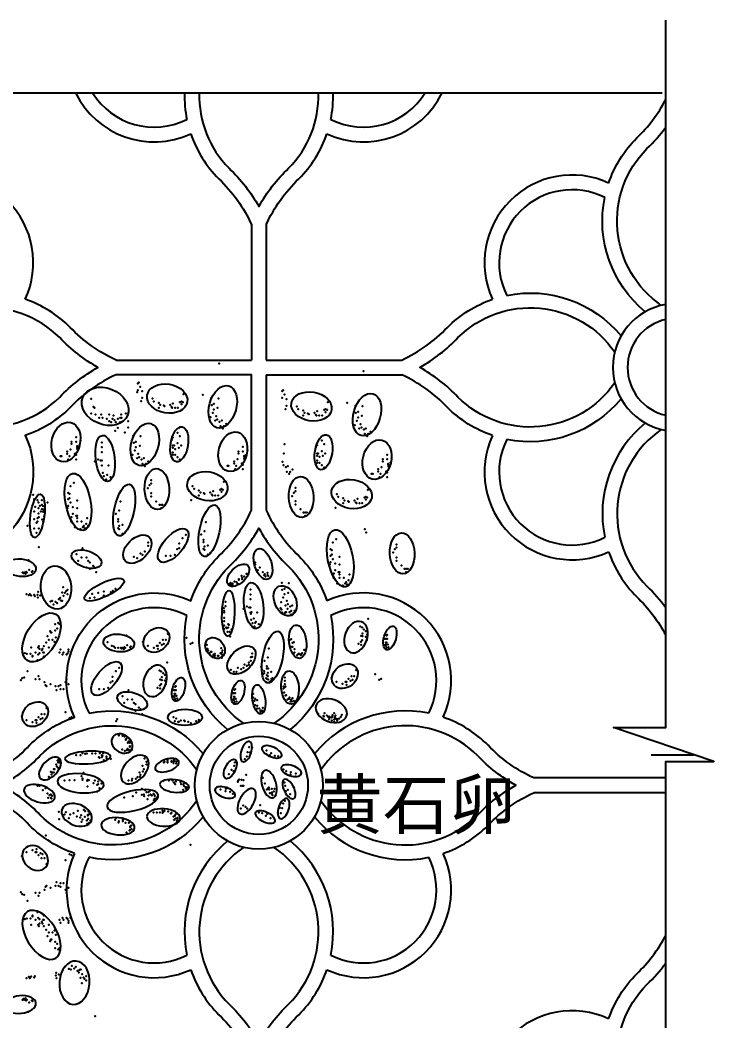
# Model space of a CAD drawing. Extents: x 2450 to 3440, y 1844 to 3171.
# Drawn here: x 2846 to 3417, y 2348 to 3171 of the extents above; entities that cross this region are included whole.
import ezdxf

# ---------------------------------------------------------------- set-up
doc = ezdxf.new("R2010")
doc.units = 0
doc.header["$LTSCALE"] = 10
doc.header["$MEASUREMENT"] = 0
for name, color, linetype in [('3', 3, 'CONTINUOUS'), ('4', 4, 'CONTINUOUS'), ('7', 7, 'CONTINUOUS'), ('BH', 3, 'CONTINUOUS'), ('TEXT', 3, 'CONTINUOUS')]:
    doc.layers.add(name, color=color, linetype=linetype)
doc.styles.add('HZ', font='')
doc.styles.get('HZ').set_extended_font_data('仿宋_GB2312')

msp = doc.modelspace()

# ---------------------------------------------------------------- linework, layer by layer
at = {"layer": '3'}
msp.add_lwpolyline([(3376.87, 1844.12), (3376.87, 2561.63), (3416.54, 2561.63), (3333.83, 2589.7), (3376.87, 2589.7), (3376.87, 3170.94)], dxfattribs=at)
at = {"layer": '4'}
msp.add_lwpolyline([(2476.47, 1910.91), (2476.47, 3111.06), (3373.87, 3111.06)], dxfattribs=at)
at = {"layer": '7'}
for p, q in [((3036.32, 3002.85), (3036.32, 2891.58)), ((3048.44, 3002.85), (3048.44, 2891.58)), ((2924.95, 2891.58), (3036.32, 2891.58)), ((3048.44, 2891.58), (3159.81, 2891.58)), ((3048.44, 2879.46), (3048.44, 2768.18)), ((3048.44, 2879.46), (3159.81, 2879.46)), ((3364.84, 2567.22), (3400.08, 2567.22)), ((3376.87, 2548.18), (3268.44, 2548.18)), ((3376.87, 2536.06), (3268.44, 2536.06))]:
    msp.add_line(p, q, dxfattribs=at)
for points in [[(2981.3, 3111.06, 0.056798), (2983.22, 3089.31)], [(2993.42, 3111.06, 0.205908), (3017.95, 3049.11, -0.075375), (3042.38, 3017.69, -0.075375), (3066.81, 3049.11, 0.205908), (3091.34, 3111.06)], [(3101.54, 3089.31, 0.056798), (3103.46, 3111.06, 0.056798)], [(3329.95, 3037.02, -0.114414), (3352.98, 3074, 0.082588), (3376.87, 3105.57, 0.082588)], [(2986.45, 3077.42, 0.114414), (3009.49, 3040.44, -0.096574), (3036.32, 3002.85, -0.096574)], [(3048.44, 3002.85, -0.096574), (3075.27, 3040.44, 0.114414), (3098.31, 3077.42)], [(3373.22, 2936.49, -0.467273), (3361.45, 3065.32, 0.043967), (3376.87, 3082.79, 0.043967)], [(3360.06, 2931.25, -0.278212), (3326.72, 3025.12, -0.278212)], [(3246.27, 2944.68, -0.278212), (3340.14, 2911.34)], [(2924.95, 2891.58, -0.096574), (2887.36, 2918.41, 0.114414), (2850.38, 2941.45)], [(3159.81, 2891.58, 0.096574), (3197.4, 2918.41, -0.114414), (3234.38, 2941.45)], [(2749.85, 2872.86, 0.467273), (2878.68, 2861.08, -0.075375), (2910.11, 2885.52, -0.075375), (2878.68, 2909.95, 0.467273), (2749.85, 2898.17, 0.442698)], [(3334.91, 2872.86, -0.467273), (3206.08, 2861.08, 0.075375), (3174.65, 2885.52, 0.075375), (3206.08, 2909.95, -0.467273), (3334.91, 2898.17, -0.442698)], [(3234.38, 2829.59, -0.114414), (3197.4, 2852.62, 0.096574), (3159.81, 2879.46, 0.096574)], [(3340.14, 2859.7, -0.278212), (3246.27, 2826.35, -0.278212)], [(3360.06, 2839.78, 0.278212), (3326.72, 2745.91, 0.278212)], [(3373.22, 2834.54, 0.467273), (3361.45, 2705.71, -0.043967), (3376.87, 2688.24, -0.043967)], [(3048.44, 2768.18, 0.096574), (3075.27, 2730.6, -0.114414), (3098.31, 2693.62)], [(3029.73, 2593.09, -0.467273), (3017.95, 2721.92, 0.075375), (3042.38, 2753.35, 0.075375), (3066.81, 2721.92, -0.467273), (3055.03, 2593.09, -0.442698)], [(3329.95, 2734.02, 0.114414), (3352.98, 2697.04, -0.082588), (3376.87, 2665.47, -0.082588)], [(3016.56, 2587.85, -0.278212), (2983.22, 2681.72, -0.278212)], [(3101.54, 2681.72, -0.278212), (3068.2, 2587.85)], [(2902.77, 2601.28, -0.278212), (2996.65, 2567.94)], [(3181.99, 2601.28, 0.278212), (3088.11, 2567.94)], [(2991.41, 2529.46, -0.467273), (2862.58, 2517.68, 0.075375), (2831.15, 2542.12, 0.075375), (2862.58, 2566.55, -0.467273), (2991.41, 2554.77, -0.442698)], [(3093.35, 2529.46, 0.467273), (3222.18, 2517.68, -0.075375), (3253.61, 2542.12, -0.075375), (3222.18, 2566.55, 0.467273), (3093.35, 2554.77, 0.442698)], [(3268.44, 2548.18, -0.096574), (3230.86, 2575.01, 0.114414), (3193.88, 2598.05)], [(2890.88, 2486.19, -0.114414), (2853.9, 2509.22, 0.096574), (2816.32, 2536.06, 0.096574)], [(3193.88, 2486.19, 0.114414), (3230.86, 2509.22, -0.096574), (3268.44, 2536.06, -0.096574)], [(2996.65, 2516.3, -0.278212), (2902.77, 2482.95, -0.278212)], [(3088.11, 2516.3, 0.278212), (3181.99, 2482.95, 0.278212)], [(3016.56, 2496.38, 0.278212), (2983.22, 2402.51, 0.278212)], [(3101.54, 2402.51, 0.278212), (3068.2, 2496.38)], [(3029.73, 2491.14, 0.467273), (3017.95, 2362.31, -0.075375), (3042.38, 2330.89, -0.075375), (3066.81, 2362.31, 0.467273), (3055.03, 2491.14, 0.442698)], [(3329.95, 2350.22, -0.114414), (3352.98, 2387.2, 0.082588), (3376.87, 2418.77, 0.082588)], [(3373.22, 2249.69, -0.467273), (3361.45, 2378.52, 0.043967), (3376.87, 2395.99, 0.043967)], [(2986.45, 2390.62, 0.114414), (3009.49, 2353.64, -0.096574), (3036.32, 2316.05, -0.096574)], [(3048.44, 2316.05, -0.096574), (3075.27, 2353.64, 0.114414), (3098.31, 2390.62)]]:
    msp.add_lwpolyline(points, format="xyb", dxfattribs=at)
msp.add_lwpolyline([(2704.94, 2548.18), (2816.32, 2548.18, 0.096574), (2853.9, 2575.01, -0.114414), (2890.88, 2598.05, -0.696155), (2986.45, 2693.62, -0.114414), (3009.49, 2730.6, 0.096574), (3036.32, 2768.18), (3036.32, 2879.46), (2924.95, 2879.46, 0.096574), (2887.36, 2852.62, -0.114414), (2850.38, 2829.59, -0.696155), (2754.81, 2734.02, -0.114414), (2731.77, 2697.04, 0.096574), (2704.94, 2659.45)], format="xyb", close=True, dxfattribs=at)
for radius in [52.52, 40.4]:
    msp.add_circle((3042.38, 2542.12), radius, dxfattribs=at)
for centre, radius, start, end in [((2956.35, 3142.89), 72.06, 206.20839, 294.68783), ((2956.35, 3142.89), 59.94, 212.06891, 296.62918), ((3128.41, 3142.89), 72.06, 245.31217, 333.79161), ((3128.41, 3142.89), 59.94, 243.37082, 327.93109), ((2784.91, 2971.54), 72.06, 335.31217, 114.68783), ((3299.85, 2971.54), 72.06, 65.31217, 204.68783), ((3299.85, 2971.54), 59.94, 63.37082, 206.62918), ((3385.88, 2885.52), 52.52, 99.87156, 260.12844), ((3385.88, 2885.52), 40.4, 102.87778, 257.12222), ((3299.85, 2799.49), 72.06, 155.31217, 294.68783), ((3299.85, 2799.49), 59.94, 153.37082, 296.62918), ((3128.41, 2628.14), 72.06, 335.31217, 114.68783), ((2956.35, 2628.14), 59.94, 63.37082, 206.62918), ((3128.41, 2628.14), 59.94, 333.37082, 116.62918), ((2956.35, 2456.09), 72.06, 155.31217, 294.68783), ((3128.41, 2456.09), 72.06, 245.31217, 24.68783), ((2956.35, 2456.09), 59.94, 153.37082, 296.62918), ((3128.41, 2456.09), 59.94, 243.37082, 26.62918), ((2784.91, 2284.74), 72.06, 335.31217, 114.68783), ((3299.85, 2284.74), 72.06, 65.31217, 204.68783)]:
    msp.add_arc(centre, radius, start, end, dxfattribs=at)
at = {"layer": 'BH'}
for centre, major_axis, ratio in [((2916.03, 2853.49), (-18.45, 7.37), 0.755064), ((2967.05, 2859.88), (16.51, -2.76), 0.709752), ((3012.72, 2853.17), (4.92, 17.2), 0.618064), ((3085.65, 2853.42), (16.51, -2.76), 0.709752), ((3131.31, 2846.71), (4.92, 17.2), 0.618064), ((2883.77, 2824.2), (4.02, 16.06), 0.700514), ((2948.63, 2822.17), (4.92, 17.2), 0.618064), ((2916.03, 2810.68), (-2.23, 18.96), 0.408937), ((2976.98, 2822.28), (2.4, 14.36), 0.488846), ((3020.96, 2816.2), (4.02, 16.06), 0.700514), ((3095.57, 2815.82), (2.4, 14.36), 0.488846), ((3139.55, 2809.73), (4.02, 16.06), 0.700514), ((2893.69, 2774.99), (-4.47, 23.43), 0.431278), ((2958.58, 2785.47), (-0.67, 16.84), 0.600853), ((3000.1, 2787.87), (16.51, -2.76), 0.709752), ((2931.67, 2768.29), (4.47, 21.2), 0.37496), ((3077.18, 2779.01), (-0.67, 16.84), 0.600853), ((3118.69, 2781.41), (16.51, -2.76), 0.709752), ((2860.31, 2763.47), (-2.46, -17.84), 0.314923), ((3001.76, 2751.29), (4.47, 21.2), 0.37496), ((2942.48, 2736.17), (9.84, 9.83), 0.637223), ((2972, 2739.24), (-11.07, -12.9), 0.470266), ((3109.32, 2728.68), (-4.47, 23.43), 0.431278), ((3160.19, 2732.71), (-0.67, 16.84), 0.600853), ((2900.65, 2727.96), (-12.14, 4.04), 0.536905), ((3045.78, 2723.94), (-3.99, 12.54), 0.528881), ((2846.43, 2720.93), (-12.71, 1.3), 0.565665), ((2875.59, 2704.68), (1.4, -17.79), 0.696306), ((3025.37, 2714.71), (7.99, 7.98), 0.571428), ((2915.3, 2702.9), (-16.21, -7.84), 0.314923), ((3038.15, 2689.86), (-2.23, 18.96), 0.408937), ((3064.04, 2693.73), (-5.14, 11.97), 0.669436), ((3017.25, 2683.47), (0.57, 18.81), 0.274284), ((2863.73, 2663.67), (-11.65, -19.09), 0.559613), ((3074.31, 2660.1), (-1.71, 13.68), 0.511437), ((3150.15, 2663.19), (2.85, 9.69), 0.485614), ((2927.25, 2659.05), (-12.71, 1.3), 0.565665), ((2958.14, 2661.54), (-8.88, -7.41), 0.79259), ((3006.4, 2654.97), (-5.71, 7.41), 0.763828), ((3053.79, 2647.47), (4.47, 21.2), 0.37496), ((3028.08, 2644.98), (9.84, 9.83), 0.637223), ((2917.23, 2629.83), (-11.07, -12.9), 0.470266), ((3113.15, 2631.82), (-8.88, -7.41), 0.79259), ((3068.03, 2622.49), (-1.14, 13.68), 0.525287), ((2976.34, 2620.97), (2.85, 9.69), 0.485614), ((3025.24, 2618.5), (2.85, 9.69), 0.485614), ((3042.36, 2612.8), (-1.71, 11.97), 0.426872), ((2938.36, 2611.37), (-12.14, 4.04), 0.536905), ((2858.47, 2600.55), (-8.88, -7.41), 0.79259), ((2981.76, 2597.94), (-14.1, 0), 0.471111), ((3053.03, 2569.65), (7.75, -3.88), 0.482066), ((3018.85, 2555.54), (3.88, 7.75), 0.482066), ((3047.62, 2516.09), (-7.75, 3.88), 0.482066)]:
    msp.add_ellipse(centre, major_axis=major_axis, ratio=ratio, dxfattribs=at)
at = {"layer": 'BH', "extrusion": (0, 0, -1)}
for centre, major_axis, ratio in [((3122.26, 2663.89), (-4.56, -12.55), 0.688974), ((2957.07, 2627.92), (-4.56, -12.55), 0.688974), ((3101.93, 2603.46), (-12.55, 4.56), 0.688974), ((2929.91, 2576.47), (-7.55, 5.51), 0.763828), ((3032, 2569.78), (-2.74, -8.22), 0.482066), ((2870.69, 2555.96), (-7.77, -8.19), 0.571428), ((2901.71, 2564.9), (-18.79, -1.06), 0.274284), ((2940.47, 2555.06), (-9.57, -10.09), 0.637223), ((2966.87, 2558.59), (-9.61, -3.1), 0.485614), ((3069.01, 2554.16), (-8.22, 2.74), 0.482066), ((2895.87, 2543.83), (-19.02, 1.74), 0.408937), ((3050.69, 2543.09), (-3.23, 11.29), 0.495405), ((2861.99, 2535.32), (-12.64, 3.67), 0.528881), ((2973.01, 2541.63), (-12.01, 1.4), 0.426872), ((3014.61, 2536.27), (8.22, -2.74), 0.482066), ((3067.12, 2539.12), (-3.88, 7.75), 0.482066), ((2938.65, 2529.3), (-21.07, -5.02), 0.37496), ((3032.39, 2528.96), (5.7, 10.27), 0.495405), ((2892.67, 2517.85), (-12.1, 4.82), 0.669436), ((3062.78, 2523), (2.74, 8.22), 0.482066), ((2963.99, 2515.71), (-13.7, 0.79), 0.525287), ((2926.55, 2508.46), (-13.72, 1.36), 0.511437), ((2858.47, 2482.35), (-8.88, 7.41), 0.79259), ((2863.73, 2419.24), (-11.65, 19.09), 0.559613), ((2890.85, 2379.9), (1.4, 17.79), 0.696306), ((2846.43, 2361.98), (-12.71, -1.3), 0.565665)]:
    msp.add_ellipse(centre, major_axis=major_axis, ratio=ratio, dxfattribs=at)
at = {"layer": 'BH'}
for p in [(3009.74, 2888.74), (3128.34, 2882.28), (2942.92, 2872.31), (2943.84, 2873.22), (2942.24, 2865.18), (2942.92, 2866.85), (2944.75, 2869.58), (2946.57, 2865.94), (2980.43, 2863.41), (2996.35, 2862.97), (3061.52, 2865.85), (3062.43, 2866.76), (3063.34, 2863.12), (2904.62, 2859.56), (2945.66, 2857.74), (2946.57, 2860.47), (2954.9, 2859.93), (2956.06, 2857.62), (2960.12, 2856.46), (2961.28, 2854.72), (2961.28, 2854.72), (2964.18, 2854.14), (2969.41, 2854.72), (2971.73, 2855.88), (2977.53, 2857.04), (2978.69, 2857.62), (2978.69, 2855.3), (2979.85, 2857.04), (3003.1, 2860.27), (3003.62, 2854.56), (3005.44, 2855.47), (3009.09, 2860.03), (3061.52, 2860.39), (3065.17, 2859.48), (3065.17, 2854.01), (3099.03, 2856.95), (3114.95, 2856.5), (2904.62, 2847.72), (2906.45, 2853.19), (2907.36, 2852.28), (2907.98, 2846.79), (2912.83, 2846.81), (2919.21, 2846.81), (2922.86, 2845.9), (2929.24, 2846.81), (2932.89, 2847.72), (2960.12, 2852.4), (2964.76, 2853.56), (2970.57, 2852.98), (2971.15, 2852.4), (2973.47, 2852.4), (2975.79, 2852.4), (3004.45, 2848.14), (3005.44, 2850.92), (3008.5, 2852.19), (3064.26, 2851.28), (3073.5, 2853.47), (3074.66, 2851.15), (3078.72, 2850), (3078.72, 2845.94), (3079.88, 2848.26), (3079.88, 2848.26), (3082.78, 2847.68), (3083.36, 2847.1), (3088, 2848.26), (3089.16, 2846.52), (3089.74, 2845.94), (3090.33, 2849.42), (3092.07, 2845.94), (3094.39, 2845.94), (3096.13, 2850.57), (3097.29, 2851.15), (3097.29, 2848.84), (3098.45, 2850.57), (3121.7, 2853.81), (3122.22, 2848.1), (3124.04, 2849.01), (3127.09, 2845.72), (3127.69, 2853.57), (2911.01, 2844.08), (2913.74, 2844.08), (2917.39, 2843.17), (2919.21, 2841.35), (2921.04, 2840.44), (2921.95, 2843.17), (2923.77, 2842.26), (2924.68, 2840.44), (2926.51, 2843.17), (2928.33, 2844.08), (2928.33, 2840.44), (2929.57, 2844.09), (2934.97, 2841.4), (3002.71, 2844.54), (3006.36, 2841.81), (3007.27, 2845.45), (3008.18, 2842.72), (3010, 2840.9), (3011.83, 2841.81), (3015.47, 2839.08), (3121.3, 2838.08), (3123.05, 2841.68), (3124.04, 2844.46), (3125.86, 2838.99), (2924.17, 2833.31), (2926.51, 2835.88), (2932.27, 2831.96), (2934.97, 2836.01), (2939.02, 2829.27), (2975.54, 2831.85), (3010.92, 2837.26), (3012.74, 2835.44), (3013.65, 2837.26), (3124.95, 2835.35), (3126.78, 2836.26), (3128.6, 2834.44), (3129.51, 2830.8), (3130.42, 2835.35), (3132.25, 2830.8), (3134.07, 2832.62), (2888.47, 2824.47), (2888.47, 2822.65), (2892.11, 2828.11), (2892.11, 2824.47), (2894.85, 2821.74), (2895.76, 2825.38), (2913.38, 2823.88), (2939.53, 2823.56), (2941.36, 2824.47), (2944.41, 2821.18), (2945.01, 2829.03), (2970.75, 2826.11), (2971.71, 2828.02), (2971.71, 2821.32), (2972.66, 2821.32), (2975.54, 2823.24), (2977.46, 2828.98), (2978.41, 2821.32), (3063.6, 2822.56), (3090.3, 2821.56), (3094.14, 2825.39), (3096.05, 2822.52), (3131.34, 2828.98), (2884.82, 2816.27), (2884.82, 2814.45), (2887.55, 2818.1), (2891.2, 2814.45), (2892.11, 2813.54), (2893.02, 2820.83), (2893.02, 2819.92), (2893.14, 2818.49), (2913.38, 2819.84), (2913.38, 2815.79), (2938.62, 2813.54), (2940.36, 2817.14), (2941.36, 2819.92), (2943.18, 2814.45), (2971.71, 2819.41), (2971.71, 2815.58), (2971.71, 2813.66), (2973.62, 2818.45), (2973.62, 2813.66), (2976.5, 2819.41), (3025.65, 2816.47), (3025.65, 2814.65), (3029.3, 2820.11), (3029.3, 2816.47), (3030.21, 2812.83), (3032.03, 2813.74), (3032.94, 2817.38), (3063.01, 2814.72), (3089.34, 2819.65), (3090.3, 2814.86), (3090.3, 2812.95), (3091.26, 2814.86), (3094.14, 2816.78), (3095.09, 2812.95), (3097.01, 2814.86), (3147.89, 2813.65), (2879.35, 2812.63), (2880.26, 2812.63), (2885.73, 2809.9), (2886.64, 2812.63), (2892.11, 2809.9), (2907.62, 2808.08), (2910.35, 2809.9), (2912.18, 2808.99), (2913.38, 2809.06), (2913.38, 2809.06), (2913.38, 2805.01), (2918.78, 2805.01), (2942.27, 2810.81), (2944.09, 2811.72), (2945.92, 2809.9), (2946.83, 2806.26), (2947.74, 2810.81), (2949.57, 2806.26), (2951.39, 2808.08), (2975.54, 2811.75), (2977.46, 2809.84), (3016.53, 2804.63), (3017.44, 2804.63), (3022, 2808.27), (3022, 2806.45), (3023.82, 2804.63), (3024.74, 2810.1), (3028.38, 2806.45), (3029.3, 2805.54), (3030.21, 2811.92), (3030.33, 2810.49), (3061.78, 2807.99), (3062.69, 2805.26), (3090.3, 2809.12), (3090.3, 2807.2), (3092.22, 2811.99), (3092.22, 2807.2), (3094.14, 2805.29), (3144.24, 2810.01), (3144.24, 2808.19), (3147.89, 2810.01), (3148.8, 2806.37), (3148.8, 2805.46), (3150.63, 2807.28), (3151.54, 2810.92), (2914, 2798.97), (2914, 2798.97), (2917.65, 2797.15), (2923.12, 2797.15), (2948.65, 2804.43), (3022.91, 2801.9), (3029.3, 2801.9), (3064.51, 2803.44), (3065.43, 2799.79), (3066.34, 2804.35), (3067.25, 2797.97), (3068.16, 2799.79), (3069.99, 2801.62), (3096.05, 2803.38), (3135.12, 2798.17), (3136.04, 2798.17), (3140.6, 2801.81), (3140.6, 2799.99), (3142.42, 2798.17), (3143.33, 2803.63), (3146.98, 2799.99), (3147.89, 2799.08), (3148.92, 2804.03), (2890.29, 2790.77), (2914.91, 2796.24), (2916.74, 2793.5), (2920.38, 2795.33), (2952.51, 2788.84), (2953.86, 2792.89), (2953.86, 2790.19), (3013.48, 2791.41), (3141.51, 2795.44), (3147.89, 2795.44), (2856.77, 2780.9), (2885.73, 2782.57), (2886.64, 2781.66), (2887.55, 2788.04), (2951.16, 2786.15), (2953.86, 2782.1), (2987.94, 2787.93), (2989.1, 2785.61), (2993.17, 2784.45), (2993.17, 2780.39), (2994.33, 2782.71), (2994.33, 2782.71), (2997.23, 2782.13), (2997.81, 2781.55), (3002.45, 2782.71), (3003.61, 2780.97), (3004.19, 2780.39), (3004.77, 2783.87), (3006.51, 2780.39), (3008.83, 2780.39), (3010.58, 2785.03), (3011.74, 2785.61), (3011.74, 2783.29), (3012.9, 2785.03), (3071.1, 2782.38), (3072.45, 2786.42), (3072.45, 2783.73), (3106.54, 2781.47), (3132.07, 2784.94), (2857.68, 2777.25), (2860.41, 2776.34), (2861.32, 2774.51), (2862.23, 2771.78), (2864.05, 2776.34), (2864.05, 2772.69), (2868.61, 2774.51), (2885.73, 2777.11), (2886.64, 2778.02), (2887.55, 2774.38), (2893.02, 2776.2), (2928.59, 2775.29), (2953.86, 2779.41), (2953.86, 2779.41), (2957.9, 2775.37), (2960.6, 2772.67), (2961.95, 2772.67), (2963.3, 2772.67), (2986.83, 2776.5), (3069.76, 2779.69), (3072.45, 2775.64), (3072.45, 2772.95), (3072.45, 2772.95), (3107.7, 2779.15), (3111.76, 2777.99), (3111.76, 2773.93), (3112.92, 2776.25), (3112.92, 2776.25), (3115.82, 2775.67), (3116.41, 2775.09), (3121.05, 2776.25), (3122.21, 2774.51), (3122.79, 2773.93), (3123.37, 2777.41), (3125.11, 2773.93), (3127.43, 2773.93), (3129.17, 2778.57), (3130.33, 2779.15), (3130.33, 2776.83), (3131.49, 2778.57), (2857.68, 2767.22), (2858.59, 2770.87), (2861.32, 2769.95), (2861.32, 2765.39), (2863.14, 2767.22), (2864.05, 2769.04), (2865.02, 2771.51), (2865.02, 2768.78), (2865.02, 2766.95), (2865.93, 2767.86), (2885.05, 2769.98), (2885.73, 2771.64), (2889.38, 2770.73), (2889.38, 2765.27), (2893.02, 2769.82), (2924.94, 2765.27), (2927.68, 2768), (2961.95, 2769.98), (3076.5, 2768.91), (3079.2, 2766.21), (3080.55, 2766.21), (3080.55, 2763.52), (3081.9, 2766.21), (3105.43, 2770.04), (2852.21, 2755.36), (2857.68, 2760.84), (2859.55, 2757.83), (2860.41, 2761.75), (2860.41, 2759.01), (2861.37, 2762.39), (2864.11, 2760.57), (2865.02, 2758.74), (2865.93, 2763.3), (2888.2, 2758.84), (2888.47, 2762.54), (2892.11, 2763.45), (2893.02, 2763.45), (2893.02, 2761.63), (2893.02, 2758.89), (2896.67, 2758.89), (2898.5, 2755.25), (2900.32, 2757.07), (2901.23, 2761.63), (2902.14, 2755.25), (2926.77, 2760.71), (2926.77, 2758.89), (2927.68, 2755.25), (2930.41, 2756.16), (2998.68, 2758.29), (2857.73, 2753.27), (2859.55, 2749.62), (2861.37, 2753.27), (2891.2, 2754.34), (2895.76, 2752.52), (2897.58, 2754.34), (2899.41, 2753.43), (2926.77, 2753.43), (2927.68, 2752.52), (2930.41, 2748.87), (2932.24, 2749.79), (2982.4, 2747.96), (2995.04, 2748.27), (2997.77, 2751), (3129.63, 2752.67), (3129.63, 2752.67), (3130.54, 2749.93), (2951.39, 2741.59), (2951.39, 2738.86), (2976.92, 2740.68), (2979.66, 2745.23), (2996.86, 2743.71), (2996.86, 2741.89), (3000.51, 2739.16), (3103.18, 2741.74), (3105.92, 2744.47), (3155.47, 2740.12), (2861.58, 2737.83), (2892.56, 2732), (2897.44, 2736.98), (2945.01, 2732.48), (2946.83, 2731.57), (2948.65, 2734.3), (2965.98, 2730.66), (2969.63, 2730.66), (2973.28, 2731.57), (2975.1, 2736.12), (2976.92, 2737.03), (2996.86, 2736.43), (2997.77, 2738.25), (2997.77, 2735.52), (3000.51, 2731.87), (3002.33, 2732.78), (3101.36, 2736.27), (3101.36, 2730.81), (3102.27, 2735.36), (3102.27, 2731.72), (3152.77, 2733.38), (3154.12, 2736.08), (3155.47, 2737.43), (2852.9, 2727.01), (2893.91, 2726.61), (2896.6, 2729.31), (2900.65, 2729.31), (2902, 2726.61), (2903.35, 2725.26), (2906.05, 2722.57), (2939.53, 2729.75), (2942.27, 2728.84), (3039.41, 2725.23), (3039.41, 2723.65), (3100.68, 2723.67), (3101.36, 2725.34), (3103.18, 2728.07), (3105.01, 2724.43), (3108.66, 2729.9), (3108.66, 2723.52), (3155.47, 2729.34), (3155.47, 2726.65), (3155.47, 2726.65), (3159.52, 2722.6), (2848.2, 2716.92), (2848.78, 2716.34), (2849.36, 2716.92), (2850.52, 2715.76), (2851.1, 2717.5), (2851.68, 2716.92), (2853.42, 2719.24), (2855.74, 2717.5), (2856.32, 2718.08), (2900.65, 2721.22), (2903.35, 2719.87), (2907.4, 2721.22), (2908.75, 2717.18), (3028.11, 2714.22), (3032.34, 2715.81), (3041.53, 2718.89), (3043.12, 2721), (3045.76, 2717.3), (3046.82, 2714.66), (3047.35, 2715.72), (3049.47, 2716.77), (3049.47, 2714.66), (3050, 2714.13), (3104.1, 2716.23), (3105.01, 2718.97), (3107.74, 2717.14), (3108.66, 2717.14), (3108.66, 2715.32), (3116.86, 2715.32), (3162.22, 2719.91), (3163.57, 2719.91), (3163.57, 2717.21), (3164.92, 2719.91), (3018.05, 2707.35), (3018.58, 2707.35), (3019.11, 2708.4), (3019.64, 2707.35), (3020.7, 2707.88), (3020.7, 2706.82), (3022.29, 2709.46), (3023.87, 2708.93), (3024.93, 2707.88), (3025.99, 2711.58), (3025.99, 2711.05), (3028.64, 2712.63), (3028.64, 2711.58), (3030.23, 2713.69), (3047.88, 2713.6), (3061.14, 2708.44), (3067.13, 2708.2), (3103.83, 2712.54), (3106.83, 2708.04), (3108.66, 2712.59), (3111.39, 2706.21), (3112.3, 2712.59), (3113.21, 2708.04), (3114.13, 2708.95), (3115.04, 2707.13), (3115.95, 2710.77), (3117.77, 2708.95), (2851.24, 2699.25), (2853.26, 2698.24), (2854.02, 2699.25), (2855.28, 2697.99), (2857.56, 2698.75), (2860.34, 2698.75), (2860.85, 2701.02), (2862.62, 2697.99), (2880.57, 2700.52), (2881.58, 2705.06), (2881.83, 2697.74), (2882.85, 2700.26), (2883.86, 2701.53), (2885.12, 2702.79), (2885.12, 2699.25), (2905.38, 2699.4), (2910.18, 2700.41), (2914.98, 2698.13), (2914.99, 2701.42), (2918.27, 2698.13), (2920.8, 2700.91), (2922.07, 2700.66), (2922.32, 2701.93), (2924.6, 2703.44), (3035.5, 2703.05), (3035.5, 2699.01), (3061.65, 2702.73), (3063.48, 2703.64), (3063.48, 2699.09), (3066.53, 2700.35), (2858.32, 2697.48), (2860.59, 2696.47), (2867.93, 2691.42), (2870.96, 2693.19), (2872.48, 2693.7), (2873.49, 2690.67), (2875.26, 2692.94), (2876.52, 2691.68), (2878.04, 2694.96), (2879.05, 2696.22), (2879.56, 2693.95), (2880.82, 2693.7), (2903.35, 2695.86), (2907.4, 2696.37), (2913.97, 2696.37), (3015.06, 2692.98), (3035.5, 2694.96), (3060.74, 2692.71), (3062.49, 2696.31), (3064.39, 2689.98), (3065.3, 2693.62), (3066.21, 2690.89), (3069.86, 2689.98), (3013.47, 2687.7), (3014, 2685.58), (3014, 2684), (3015.06, 2689.28), (3029.74, 2687.25), (3032.47, 2689.07), (3034.3, 2688.16), (3035.5, 2688.23), (3035.5, 2688.23), (3035.5, 2684.18), (3035.7, 2682.94), (3036.23, 2684.52), (3040.9, 2684.18), (3060.06, 2687.7), (3061.11, 2686.64), (3061.64, 2684), (3063.76, 2683.47), (3064.29, 2684.52), (3064.82, 2684.52), (3065.88, 2687.17), (3067.47, 2684.52), (3068.04, 2689.07), (3068.95, 2685.43), (3069.05, 2682.41), (3070.77, 2683.61), (3071.69, 2685.43), (2874.95, 2674.54), (2877.27, 2675.7), (2878.43, 2674.54), (3014, 2679.77), (3014, 2677.12), (3014, 2673.42), (3017.18, 2674.48), (3017.71, 2673.95), (3036.12, 2678.14), (3036.12, 2678.14), (3037.03, 2675.41), (3038.35, 2679.24), (3039.41, 2675.54), (3039.77, 2676.32), (3042.5, 2674.5), (3045.24, 2676.32), (3132.21, 2678.99), (2870.89, 2668.74), (2871.47, 2667.58), (2872.05, 2667.58), (2874.95, 2669.32), (2876.69, 2671.06), (2933.71, 2665.14), (2967.49, 2666.54), (3014, 2670.78), (3015.59, 2671.83), (3016.12, 2671.31), (3016.65, 2668.13), (3017.18, 2671.83), (3018.24, 2668.13), (3019.82, 2670.25), (3038.86, 2672.68), (3125.8, 2672.49), (3126.56, 2665), (3127.3, 2671.74), (3127.68, 2666.87), (3128.8, 2670.24), (3130.3, 2668.74), (3131.43, 2666.12), (3147.38, 2665.25), (3147.91, 2665.78), (2861.6, 2656.57), (2865.66, 2656.57), (2867.41, 2659.47), (2868.57, 2664.68), (2869.73, 2661.79), (2872.63, 2661.79), (2874.37, 2660.05), (2875.53, 2663.53), (2917.99, 2659.68), (2921.47, 2656.78), (2934.24, 2657.36), (2947.07, 2660.02), (2951.15, 2656.76), (2958.5, 2656.76), (2959.32, 2656.76), (2960.95, 2659.2), (2962.59, 2657.57), (2963.4, 2661.65), (2964.22, 2658.39), (2965.85, 2661.65), (2983.01, 2663.28), (2986.27, 2658.39), (2987.91, 2659.2), (2999.71, 2657.56), (3018.76, 2664.43), (3067.47, 2661.26), (3069.05, 2662.32), (3070.11, 2659.15), (3071.17, 2659.67), (3124.31, 2658.26), (3126.18, 2660.13), (3126.56, 2657.5), (3127.31, 2661.25), (3127.68, 2664.62), (3130.3, 2664.25), (3131.05, 2661.25), (3145.79, 2662.6), (3145.79, 2657.32), (3146.85, 2662.6), (3146.85, 2659.43), (3146.85, 2657.85), (3146.85, 2656.79), (3147.38, 2659.43), (3147.91, 2662.6), (3148.44, 2657.85), (2850, 2650.77), (2851.74, 2650.19), (2854.64, 2650.19), (2855.22, 2655.41), (2856.38, 2648.46), (2858.7, 2651.35), (2861.02, 2655.41), (2861.02, 2649.61), (2862.18, 2654.25), (2862.18, 2650.77), (2863.92, 2653.09), (2864.5, 2654.25), (2865.08, 2651.35), (2865.66, 2651.35), (2869.73, 2655.41), (2878.44, 2651.25), (2879.25, 2653.69), (2880.89, 2649.61), (2881.7, 2651.25), (2884.15, 2649.61), (2884.97, 2650.43), (2885.79, 2653.69), (2885.79, 2652.06), (2887.42, 2649.61), (2923.21, 2656.2), (2924.37, 2655.04), (2926.69, 2655.04), (2929.01, 2655.04), (2929.59, 2654.46), (2930.17, 2655.04), (2931.33, 2653.88), (2931.91, 2655.62), (2932.49, 2655.04), (2936.56, 2655.62), (2937.14, 2656.2), (2956.05, 2655.12), (2959.32, 2654.31), (2999.71, 2653.33), (3000.24, 2654.39), (3000.77, 2652.8), (3002.35, 2651.22), (3002.35, 2649.1), (3002.88, 2651.74), (3003.41, 2651.74), (3005, 2649.63), (3005, 2649.1), (3006.06, 2650.16), (3006.06, 2648.57), (3008.71, 2648.57), (3009.24, 2648.57), (3010.82, 2650.69), (3011.35, 2654.92), (3011.88, 2651.22), (3011.88, 2649.63), (3012.41, 2652.8), (3036.99, 2650.4), (3050.71, 2654.46), (3069.05, 2655.97), (3070.11, 2655.97), (3071.7, 2653.86), (3071.7, 2651.22), (3073.82, 2649.1), (3074.88, 2650.16), (3075.41, 2650.16), (3077, 2649.1), (3077.52, 2650.16), (3078.05, 2650.69), (3079.64, 2653.33), (3147.38, 2655.2), (3148.97, 2655.73), (2856.38, 2647.88), (2860.44, 2644.98), (2865.66, 2647.88), (2967.02, 2643.02), (3011.88, 2646.99), (3030.6, 2641.29), (3032.43, 2640.38), (3034.12, 2641.17), (3034.25, 2643.11), (3035.7, 2647.51), (3035.7, 2644.34), (3036.99, 2647.66), (3047.06, 2644.44), (3049.8, 2647.17), (2852.2, 2635.8), (2924.89, 2635.82), (2927.62, 2638.55), (2960.61, 2636.52), (2962.11, 2635.77), (2963.61, 2634.27), (2965.11, 2632.77), (3019.29, 2636.94), (3021.94, 2635.35), (3023.53, 2633.77), (3024.06, 2635.35), (3025.13, 2638.56), (3027.87, 2637.65), (3029.88, 2638.53), (3044.17, 2639.58), (3045.23, 2636.94), (3045.76, 2633.24), (3046.82, 2635.88), (3046.82, 2634.3), (3048.89, 2639.89), (3048.89, 2638.06), (3048.89, 2632.6), (3049.8, 2634.42), (3050, 2638), (3052.54, 2635.33), (3118.42, 2631.94), (3120.87, 2631.94), (3122.5, 2636.83), (3138.02, 2633.57), (2846.66, 2628.61), (2847.77, 2630.27), (2849.43, 2630.82), (2858.83, 2629.22), (2861.28, 2631.67), (2862.1, 2629.22), (2866.18, 2626.77), (2867, 2624.32), (2871.08, 2625.14), (2879.25, 2624.32), (2883.34, 2626.77), (2884.15, 2629.22), (2885.79, 2625.14), (2920.33, 2626.71), (2922.15, 2631.27), (2922.15, 2627.62), (2960.99, 2624.16), (2961.36, 2629.03), (2962.11, 2625.28), (2962.49, 2630.9), (2962.49, 2628.65), (2965.11, 2628.28), (2965.86, 2625.28), (2966.23, 2630.15), (3048.41, 2630.07), (3048.94, 2629.54), (3049.8, 2631.69), (3050, 2629.01), (3051.59, 2627.42), (3052.54, 2628.05), (3052.64, 2629.54), (3053.7, 2630.07), (3054.36, 2628.96), (3063.76, 2630.6), (3063.76, 2627.95), (3063.76, 2625.31), (3102.08, 2630.31), (3106.17, 2627.04), (3111.07, 2625.41), (3113.52, 2627.04), (3114.33, 2627.04), (3114.33, 2624.59), (3115.97, 2629.49), (3117.6, 2627.86), (3119.23, 2628.67), (3141.29, 2628.67), (3142.92, 2629.49), (2867.82, 2623.51), (2875.17, 2623.51), (2875.98, 2620.25), (2877.62, 2623.51), (2879.25, 2621.06), (2881.7, 2621.06), (2911.21, 2621.25), (2914.86, 2621.25), (2918.5, 2622.16), (2935.15, 2620.39), (2959.12, 2622.29), (2961.37, 2621.54), (2971.99, 2620.38), (2973.05, 2620.38), (2973.05, 2617.21), (2973.05, 2615.62), (2973.58, 2623.02), (2973.58, 2617.21), (2974.11, 2623.55), (2974.11, 2620.38), (2974.64, 2615.62), (3020.88, 2617.91), (3021.94, 2617.91), (3022.47, 2620.55), (3023, 2621.08), (3023, 2617.91), (3037.82, 2617.38), (3062.7, 2623.19), (3062.7, 2621.61), (3063.23, 2618.44), (3063.76, 2622.67), (3064.29, 2623.19), (3064.29, 2615.79), (3064.82, 2616.32), (2930.27, 2615.42), (2931.62, 2610.03), (2934.32, 2612.72), (2938.36, 2612.72), (2939.71, 2610.03), (2941.06, 2608.68), (2971.99, 2615.09), (2973.05, 2614.56), (2973.58, 2612.98), (2975.17, 2613.51), (3020.88, 2612.62), (3021.94, 2614.73), (3021.94, 2613.15), (3021.94, 2612.09), (3022.47, 2614.73), (3022.47, 2610.51), (3023.53, 2613.15), (3024.06, 2611.03), (3037.82, 2614.21), (3038.88, 2611.56), (3039.41, 2613.15), (3039.41, 2607.86), (3041, 2612.09), (3041, 2607.33), (3065.88, 2612.62), (3066.94, 2613.15), (3067.47, 2614.21), (3068.53, 2611.03), (3069.05, 2612.62), (3069.58, 2611.03), (3070.11, 2613.68), (3071.17, 2611.56), (2847.4, 2599.04), (2863.73, 2600.67), (2866.18, 2600.67), (2867.82, 2605.56), (2883.34, 2602.3), (2938.36, 2604.64), (2941.06, 2603.29), (2943.76, 2605.98), (2945.11, 2604.64), (2946.46, 2600.59), (3041, 2605.22), (3042.59, 2605.22), (3043.64, 2603.63), (3043.64, 2602.57), (3044.7, 2603.63), (3045.23, 2603.1), (3045.76, 2605.75), (3091.21, 2600.95), (3095.54, 2599.16), (3096.29, 2601.41), (3098.17, 2599.54), (3102.83, 2599.83), (3103.03, 2599.17), (3104.33, 2601.33), (3105.45, 2599.46), (3110.53, 2599.92), (2851.48, 2595.77), (2856.38, 2594.14), (2858.83, 2595.77), (2859.65, 2595.77), (2859.65, 2593.33), (2861.28, 2598.22), (2862.92, 2596.59), (2864.55, 2597.4), (2886.6, 2597.4), (2888.24, 2598.22), (2925.21, 2594.86), (2925.98, 2596.51), (2972.12, 2598.22), (2973.22, 2594.9), (2974.33, 2597.12), (2975.99, 2594.35), (2976.55, 2594.35), (2978.21, 2595.46), (2980.98, 2595.46), (2981.53, 2594.9), (2984.3, 2594.35), (2986.51, 2593.24), (2989.83, 2592.69), (2990.94, 2594.9), (2990.94, 2594.9), (2993.16, 2596.01), (2993.16, 2594.9), (3095.71, 2598.7), (3099.29, 2598.42), (3099.29, 2594.67), (3100.2, 2598.71), (3100.2, 2597.96), (3100.2, 2596.46), (3101.7, 2597.96), (3102.28, 2595.42), (3102.66, 2598.04), (3104.16, 2594.3), (3104.32, 2596.09), (3104.91, 2598.04), (3105.07, 2597.58), (3105.82, 2596.84), (3106.78, 2595.42), (3106.95, 2596.46), (3108.28, 2596.92), (3109.78, 2598.42), (2927.16, 2583.1), (2930.34, 2582.65), (2931.38, 2583.21), (2931.94, 2582.17), (2933.05, 2580.08), (2933.07, 2579.55), (2933.57, 2580.62), (2934.72, 2576.94), (2935.22, 2578.01), (2935.68, 2580.67), (2935.75, 2578.03), (2936.31, 2576.98), (2936.37, 2574.34), (2892.14, 2566.84), (2895.84, 2566.93), (2897.39, 2568.56), (2899.51, 2568.09), (2901.1, 2568.13), (2905.33, 2568.24), (2907.97, 2568.31), (2911.67, 2568.4), (2913.3, 2566.85), (2913.84, 2566.34), (2914.31, 2568.47), (2930.1, 2571.53), (2932.24, 2570.52), (2933.81, 2571.09), (2934.31, 2572.17), (2935.4, 2571.14), (2936.39, 2573.81), (2938.04, 2571.2), (3033.18, 2569.47), (3034.3, 2573.59), (3035.05, 2569.1), (3036.92, 2573.22), (3047.12, 2568.6), (3048.71, 2570.72), (3051.35, 2567.01), (3052.41, 2568.6), (3055.59, 2566.48), (2875.86, 2559.18), (2876.83, 2562.39), (2877.4, 2560.81), (2877.86, 2563.47), (2877.87, 2562.94), (2877.9, 2561.88), (2878.46, 2560.84), (2910.7, 2565.2), (2911.24, 2564.68), (2913.34, 2565.27), (2914.99, 2562.66), (2917.02, 2565.89), (2917.07, 2564.31), (2920.78, 2563.87), (2946.81, 2558.18), (2948.28, 2564.06), (2949.93, 2561.45), (2949.99, 2559.33), (2951.56, 2559.9), (2964.23, 2560.76), (2964.74, 2561.31), (2967.34, 2562.96), (2967.37, 2561.9), (2967.4, 2560.85), (2970.54, 2561.99), (2970.56, 2561.46), (2972.13, 2562.03), (2972.17, 2560.44), (2972.63, 2563.1), (2973.19, 2562.05), (2974.3, 2559.96), (2974.78, 2561.57), (3022.02, 2558.1), (3022.55, 2560.74), (3030.93, 2563.48), (3032.43, 2565.73), (3058.24, 2565.95), (2871.25, 2553.24), (2871.83, 2551.14), (2872.85, 2552.75), (2873.84, 2555.42), (2873.91, 2552.78), (2874.37, 2555.44), (2876.43, 2557.61), (2877.51, 2556.58), (2898.26, 2552.31), (2944.22, 2552.64), (2945.18, 2550.84), (2946.97, 2553.43), (2947.79, 2555.47), (3017.78, 2551.21), (3019.9, 2554.92), (3019.9, 2549.63), (3021.49, 2553.86), (3031.93, 2550.82), (3062.72, 2555.23), (3064.96, 2553.73), (3068.33, 2551.11), (3068.71, 2552.98), (3072.83, 2551.86), (2860.53, 2541.66), (2862.12, 2541.7), (2869.77, 2548.96), (2882.61, 2546.14), (2886.65, 2546.24), (2890.69, 2546.35), (2896.51, 2549.53), (2897.43, 2546.52), (2897.43, 2546.52), (2897.46, 2547.73), (2901.15, 2545.89), (2901.47, 2546.63), (2902.72, 2546.46), (2906.49, 2543.91), (2907.53, 2546.17), (2907.53, 2546.17), (2909.44, 2542.57), (2910.22, 2542.95), (2910.28, 2545.33), (2913.06, 2543.57), (2935.28, 2546.02), (2938.01, 2546.09), (2938.13, 2547.38), (2941.3, 2547.46), (2942.5, 2548.94), (2944.43, 2549.13), (2968.31, 2546.04), (2971.48, 2546.12), (2972.58, 2544.56), (2973.68, 2543), (2974.15, 2545.13), (2977.87, 2544.7), (2978.44, 2543.13), (2980.55, 2543.18), (2980.59, 2541.59), (3025.1, 2545.06), (3025.47, 2546.18), (3026.22, 2546.93), (3027.44, 2541.83), (3028.1, 2546.55), (3028.94, 2541.83), (3029.69, 2546.33), (3029.69, 2541.83), (3045.69, 2548.27), (3047.28, 2543.51), (3063.42, 2544.33), (3063.95, 2541.68), (3072.45, 2549.24), (2864.86, 2538.06), (2866.93, 2539.7), (2868.63, 2535.51), (2870.25, 2533.97), (2871.3, 2534.52), (2872.38, 2533.49), (2901.61, 2541.23), (2909.58, 2537.1), (2911.33, 2539.88), (2938.84, 2533.3), (2941.5, 2536.1), (2946.1, 2534.4), (2946.28, 2539.12), (2947.92, 2534.44), (2948.02, 2533.34), (2948.95, 2538.13), (2950.05, 2536.57), (2951.58, 2533.63), (2951.63, 2536.61), (2952.66, 2537.69), (2953.38, 2534.58), (2954.32, 2533.7), (2955.9, 2535.13), (2956.44, 2534.61), (2957, 2533.57), (2980.15, 2538.41), (2982.2, 2540.58), (2982.23, 2539.52), (2982.77, 2539), (2983.26, 2540.6), (3010.79, 2538.57), (3011.17, 2541.19), (3014.91, 2537.45), (3015.29, 2539.32), (3018.66, 2536.7), (3020.9, 2535.2), (3048.87, 2538.74), (3049.93, 2539.8), (3050.46, 2540.33), (3050.99, 2538.74), (3051.52, 2535.57), (3053.11, 2539.27), (3053.11, 2536.1), (3053.11, 2535.04), (3053.64, 2533.98), (3054.7, 2537.16), (3055.23, 2539.27), (3064.48, 2537.44), (3066.07, 2538.5), (3066.07, 2533.21), (3068.19, 2534.8), (2869.25, 2531.82), (2871.37, 2531.88), (2871.91, 2531.36), (2931.58, 2532.19), (2950.75, 2530.87), (2956.04, 2529.84), (2956.54, 2530.91), (2957.17, 2529.21), (2958.03, 2531.06), (2958.63, 2532.02), (3029.53, 2525.67), (3037.46, 2526.35), (3043.55, 2525.93), (3062.35, 2527.05), (3063.84, 2529.29), (2877.89, 2520.37), (2882.74, 2518.16), (2883.6, 2520), (2887.29, 2518.27), (2890.04, 2519.34), (2893.6, 2521.17), (2896.42, 2517.6), (2898.59, 2521.99), (2899.68, 2520.96), (2901.88, 2517.84), (2901.89, 2517.31), (2902.34, 2520.5), (2902.92, 2518.4), (2955.77, 2519.77), (2958.41, 2519.84), (2961.06, 2519.91), (2963.14, 2521.02), (2963.18, 2519.43), (2963.7, 2519.97), (2964.73, 2521.06), (2967.91, 2520.61), (2970.07, 2519.08), (2970.58, 2519.62), (2973.3, 2517.05), (2973.8, 2518.12), (3027.66, 2523.05), (3031.4, 2524.55), (3032.9, 2523.05), (3042.41, 2519.79), (3045.06, 2519.26), (3048.23, 2517.14), (3049.29, 2518.73), (3057.86, 2519.56), (3059.73, 2523.68), (3060.48, 2519.18), (3061.6, 2523.3), (2878.28, 2514.39), (2886.11, 2515.19), (2892.8, 2516.59), (2895.56, 2515.75), (2896.56, 2512.13), (2897.43, 2513.98), (2899.27, 2516.18), (2901.09, 2513.16), (2901.16, 2510.42), (2901.96, 2514.67), (2902.96, 2511.38), (2904.11, 2513.13), (2924.2, 2513.65), (2925.21, 2515.27), (2926.89, 2511.61), (2927.4, 2512.68), (2930.54, 2513.82), (2930.57, 2512.76), (2932.72, 2511.23), (2935.37, 2511.3), (2937.53, 2509.23), (2972.25, 2516.49), (2972.85, 2513.86), (2973.88, 2514.94), (2974.99, 2512.85), (2975.45, 2515.51), (2975.48, 2514.45), (3051.94, 2515.02), (2867.35, 2500.87), (2933.46, 2503.3), (2936.06, 2504.96), (2936.5, 2508.15), (2936.52, 2507.62), (2936.57, 2505.5), (2937.62, 2506.06), (2986.12, 2493.09), (2847.4, 2483.87), (2851.48, 2487.14), (2856.38, 2488.77), (2858.83, 2487.14), (2859.65, 2489.58), (2859.65, 2487.14), (2861.28, 2484.69), (2862.92, 2486.32), (2864.55, 2485.5), (2886.6, 2485.5), (2888.24, 2484.69), (2863.73, 2482.24), (2866.18, 2482.24), (2867.82, 2477.35), (2883.34, 2480.61), (2867.82, 2459.4), (2875.17, 2459.4), (2875.98, 2462.66), (2877.62, 2459.4), (2879.25, 2461.85), (2881.7, 2461.85), (2846.66, 2454.3), (2847.77, 2452.64), (2849.43, 2452.09), (2858.83, 2453.69), (2861.28, 2451.24), (2862.1, 2453.69), (2866.18, 2456.14), (2867, 2458.58), (2871.08, 2457.77), (2879.25, 2458.58), (2883.34, 2456.14), (2884.15, 2453.69), (2885.79, 2457.77), (2852.2, 2447.11), (2856.38, 2435.03), (2860.44, 2437.93), (2865.66, 2435.03), (2850, 2432.13), (2851.74, 2432.71), (2854.64, 2432.71), (2855.22, 2427.5), (2856.38, 2434.45), (2858.7, 2431.55), (2861.02, 2433.29), (2861.02, 2427.5), (2861.6, 2426.34), (2862.18, 2432.13), (2862.18, 2428.66), (2863.92, 2429.82), (2864.5, 2428.66), (2865.08, 2431.55), (2865.66, 2431.55), (2865.66, 2426.34), (2869.73, 2427.5), (2878.44, 2431.66), (2879.25, 2429.21), (2880.89, 2433.29), (2881.7, 2431.66), (2884.15, 2433.29), (2884.97, 2432.48), (2885.79, 2430.85), (2885.79, 2429.21), (2887.42, 2433.29), (2867.41, 2423.44), (2868.57, 2418.22), (2869.73, 2421.12), (2872.63, 2421.12), (2874.37, 2422.86), (2875.53, 2419.38), (2870.89, 2414.17), (2871.47, 2415.33), (2872.05, 2415.33), (2874.95, 2413.59), (2876.69, 2411.85), (2874.95, 2408.37), (2877.27, 2407.21), (2878.43, 2408.37), (2888.76, 2393.91), (2858.32, 2385.42), (2875.61, 2385.83), (2875.86, 2388.1), (2877.88, 2386.59), (2883.19, 2393.15), (2886.23, 2391.38), (2887.74, 2390.88), (2890.53, 2391.64), (2891.79, 2392.9), (2893.31, 2389.62), (2894.32, 2388.35), (2894.82, 2390.63), (2896.09, 2390.88), (2897.1, 2386.84), (2900.39, 2385.32), (2851.24, 2383.66), (2853.26, 2384.67), (2854.02, 2383.66), (2855.28, 2384.92), (2857.56, 2384.16), (2876.11, 2383.56), (2895.84, 2384.06), (2896.85, 2379.52), (2898.11, 2384.31), (2899.12, 2383.05), (2900.39, 2381.79), (2848.2, 2365.99), (2848.78, 2366.57), (2849.36, 2365.99), (2850.52, 2367.15), (2851.1, 2365.41), (2851.68, 2365.99), (2853.42, 2363.67), (2855.74, 2365.41), (2856.32, 2364.83), (2852.9, 2355.89), (2907.82, 2352.57)]:
    msp.add_point(p, dxfattribs=at)

# ---------------------------------------------------------------- texts
at = {"layer": 'TEXT', "style": 'HZ'}
msp.add_text('黄石卵', height=40, dxfattribs=at).set_placement((3089.77, 2506.44))

doc.saveas('drawing.dxf')
